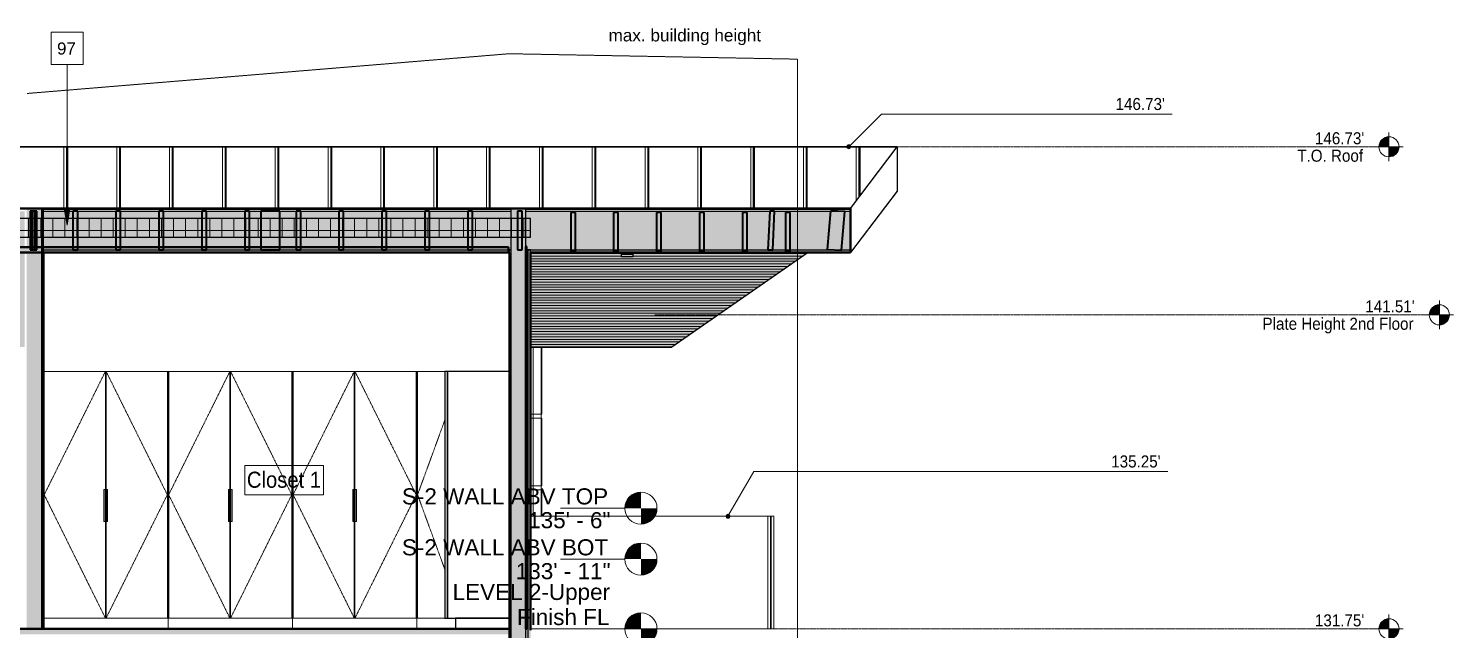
# Model space of a CAD drawing. Header units: inches. Extents: x -675 to 994, y 1246 to 1805.
# Drawn here: x 463 to 994, y 1581 to 1805 of the extents above; entities that cross this region are included whole.
import ezdxf

# ---------------------------------------------------------------- set-up
doc = ezdxf.new("R2010")
doc.units = ezdxf.units.IN
doc.header["$MEASUREMENT"] = 0
for name, pattern in [('ALA - WALL BELOW', [0.28125, 0.1875, -0.09375]), ('Center 1_4_', [0.53125, 0.25, -0.09375, 0.09375, -0.09375]), ('Dash 1_16_', [0.125, 0.0625, -0.0625]), ('Grid Line 1_2_', [0.875, 0.5, -0.125, 0.125, -0.125])]:
    doc.linetypes.add(name, pattern=pattern)
for name, color, linetype, lineweight in [('A-ANNO-KEYN', 231, 'Continuous', 13), ('A-AREA-IDEN', 2, 'Continuous', 13), ('A-CLNG', 13, 'Continuous', 18), ('A-CLNG-PATT', 13, 'Continuous', 50), ('A-DETL', 90, 'Continuous', 13), ('A-DETL-GENF', 92, 'Continuous', 13), ('A-DETL-MEDM', 33, 'Continuous', 25), ('A-FLOR', 192, 'Continuous', 13), ('A-FLOR-LEVL', 51, 'Continuous', 9), ('A-FLOR-PATT', 8, 'Continuous', 50), ('A-GLAZ-CURT', 52, 'Continuous', 13), ('A-GLAZ-CWMG', 51, 'Continuous', 13), ('A-ROOF', 132, 'Continuous', 25), ('A-ROOF-PATT', 132, 'Continuous', 50), ('A-WALL', 113, 'Continuous', 25), ('A-WALL-PATT', 111, 'Continuous', 50), ('G-ANNO-DIMS', 111, 'Continuous', 9), ('G-ANNO-TEXT', 231, 'Continuous', 9), ('I-WALL', 2, 'Continuous', 25), ('Q-CASE', 31, 'Continuous', 18), ('S-BEAM', 12, 'Continuous', 25)]:
    doc.layers.add(name, color=color, linetype=linetype, lineweight=lineweight)
doc.styles.add('Arial', font='arial.ttf', dxfattribs={"height": 4.5})
doc.styles.add('Arial_1', font='arial.ttf', dxfattribs={"width": 0.9, "height": 4.5})
doc.styles.add('Arial_2', font='arial.ttf', dxfattribs={"width": 0.9, "height": 6})
doc.styles.add('Arial_3', font='arial.ttf', dxfattribs={"height": 6})
doc.styles.add('Arial_4', font='arial.ttf', dxfattribs={"height": 4.575342})
pattern_1 = [(90, (5.512, 1730.544), (-19.685, 1e-15), []), (90, (4.134, 1730.544), (-19.685, 1e-15), []), (90, (5.118, 1730.544), (-19.685, 1e-15), []), (90, (5.315, 1730.544), (-19.685, 1e-15), [])]

# ---------------------------------------------------------------- blocks, each defined once
blk = doc.blocks.new('PSL - 5-1_4_ x 14_-3547071-Section F')
at = {"layer": 'S-BEAM', "color": 250, "lineweight": 40}
for p, q in [((762.22, 1737.07), (761.04, 1722.65)), ((767.55, 1736.87), (762.22, 1737.07)), ((766.36, 1722.45), (767.55, 1736.87)), ((761.04, 1722.65), (766.36, 1722.45))]:
    blk.add_line(p, q, dxfattribs=at)
blk = doc.blocks.new('PSL - 7_ x 14_-3865843-Section F')
at = {"layer": 'S-BEAM', "color": 250, "lineweight": 40}
for p, q in [((556.98, 1736.97), (549.98, 1736.97)), ((549.98, 1736.97), (549.98, 1734.3)), ((556.98, 1734.3), (556.98, 1736.97)), ((549.98, 1734.3), (549.98, 1727.3)), ((556.98, 1727.3), (556.98, 1734.3)), ((549.98, 1727.3), (549.98, 1722.54)), ((556.98, 1722.54), (556.98, 1727.3)), ((549.98, 1722.54), (556.98, 1722.54))]:
    blk.add_line(p, q, dxfattribs=at)
blk = doc.blocks.new('Trus_Joist-Weyerhaeuser-Microllam - 1 3_4_ - 14_ Microllam-3615409-Section F')
at = {"layer": 'S-BEAM', "color": 250, "lineweight": 40}
for p, q in [((667.16, 1736.5), (665.41, 1736.5)), ((665.41, 1736.5), (665.41, 1722.07)), ((667.16, 1722.07), (667.16, 1736.5)), ((665.41, 1722.07), (667.16, 1722.07))]:
    blk.add_line(p, q, dxfattribs=at)
blk = doc.blocks.new('Trus_Joist-Weyerhaeuser-Microllam - 1 3_4_ - 14_ Microllam-3617052-Section F')
at = {"layer": 'S-BEAM', "color": 250, "lineweight": 40}
for p, q in [((564.81, 1737.02), (563.06, 1737.02)), ((563.06, 1737.02), (563.06, 1734.3)), ((564.81, 1734.3), (564.81, 1737.02)), ((563.06, 1734.3), (563.06, 1727.3)), ((564.81, 1727.3), (564.81, 1734.3)), ((563.06, 1727.3), (563.06, 1722.59)), ((564.81, 1722.59), (564.81, 1727.3)), ((563.06, 1722.59), (564.81, 1722.59))]:
    blk.add_line(p, q, dxfattribs=at)
blk = doc.blocks.new('Trus_Joist-Weyerhaeuser-Microllam - 1 3_4_ - 14_ Microllam-3618810-Section F')
at = {"layer": 'S-BEAM', "color": 250, "lineweight": 40}
for p, q in [((465.69, 1737.02), (463.94, 1737.02)), ((463.94, 1737.02), (463.94, 1734.3)), ((465.69, 1734.3), (465.69, 1737.02)), ((463.94, 1734.3), (463.94, 1727.3)), ((465.69, 1727.3), (465.69, 1734.3)), ((463.94, 1727.3), (463.94, 1722.59)), ((465.69, 1722.59), (465.69, 1727.3)), ((463.94, 1722.59), (465.69, 1722.59))]:
    blk.add_line(p, q, dxfattribs=at)
blk = doc.blocks.new('Trus_Joist-Weyerhaeuser-Microllam - 1 3_4_ - 14_ Microllam-3737676-Section F')
at = {"layer": 'S-BEAM', "color": 250, "lineweight": 40}
for p, q in [((739.58, 1737.01), (738.91, 1722.58)), ((741.36, 1737), (739.58, 1737.01)), ((740.69, 1722.57), (741.36, 1737)), ((738.91, 1722.58), (740.69, 1722.57))]:
    blk.add_line(p, q, dxfattribs=at)
blk = doc.blocks.new('Trus_Joist-Weyerhaeuser-Microllam - 1 3_4_ - 14_ Microllam-3866016-Section F')
at = {"layer": 'S-BEAM', "color": 250, "lineweight": 40}
for p, q in [((647.35, 1736.97), (645.6, 1736.97)), ((645.6, 1736.97), (645.6, 1734.3)), ((647.35, 1734.3), (647.35, 1736.97)), ((645.6, 1734.3), (645.6, 1727.3)), ((647.35, 1727.3), (647.35, 1734.3)), ((645.6, 1727.3), (645.6, 1722.54)), ((647.35, 1722.54), (647.35, 1727.3)), ((645.6, 1722.54), (647.35, 1722.54))]:
    blk.add_line(p, q, dxfattribs=at)
blk = doc.blocks.new('Trus_Joist-Weyerhaeuser-Microllam - 1 3_4_ - 14_ Microllam-3865720-Section F')
at = {"layer": 'S-BEAM', "color": 250, "lineweight": 40}
for p, q in [((466.47, 1736.97), (464.72, 1736.97)), ((464.72, 1736.97), (464.72, 1734.3)), ((466.47, 1734.3), (466.47, 1736.97)), ((464.72, 1734.3), (464.72, 1727.3)), ((466.47, 1727.3), (466.47, 1734.3)), ((464.72, 1727.3), (464.72, 1722.54)), ((466.47, 1722.54), (466.47, 1727.3)), ((464.72, 1722.54), (466.47, 1722.54))]:
    blk.add_line(p, q, dxfattribs=at)
blk = doc.blocks.new('System Panel - Glazed-3904150-Section F')
at = {"layer": 'A-GLAZ-CURT', "color": 50, "lineweight": 9}
for p, q in [((738.87, 1623.24), (685.16, 1623.24)), ((685.16, 1581.24), (738.87, 1581.24))]:
    blk.add_line(p, q, dxfattribs=at)
at = {"layer": 'A-GLAZ-CURT', "color": 10, "lineweight": 18}
for p, q in [((738.87, 1623.24), (738.87, 1581.24)), ((739.89, 1623.24), (738.87, 1623.24)), ((739.89, 1581.24), (739.89, 1623.24)), ((738.87, 1581.24), (739.89, 1581.24))]:
    blk.add_line(p, q, dxfattribs=at)
blk = doc.blocks.new('System Panel - Glazed-3904222-Section F')
at = {"layer": 'A-GLAZ-CURT', "color": 50, "lineweight": 9}
for p, q in [((685.16, 1623.24), (650.47, 1623.24)), ((650.47, 1581.24), (685.16, 1581.24))]:
    blk.add_line(p, q, dxfattribs=at)
blk = doc.blocks.new('Rectangular Mullion - 1_5_x3_ Mullion-3985522-Section F')
at = {"layer": 'A-GLAZ-CWMG', "color": 50, "lineweight": 9}
for p, q in [((651.47, 1661.33), (650.47, 1661.33)), ((650.47, 1659.83), (651.47, 1659.83))]:
    blk.add_line(p, q, dxfattribs=at)
blk = doc.blocks.new('Rectangular Mullion - 1_5_x3_ Mullion-3904242-Section F')
at = {"layer": 'A-GLAZ-CWMG', "color": 50, "lineweight": 9}
for p, q in [((651.47, 1633.08), (654.47, 1633.08)), ((651.47, 1623.24), (651.47, 1633.08)), ((654.47, 1633.08), (654.47, 1623.24))]:
    blk.add_line(p, q, dxfattribs=at)
blk = doc.blocks.new('Rectangular Mullion - 1_5_x3_ Mullion-3952509-Section F')
at = {"layer": 'A-GLAZ-CWMG', "color": 50, "lineweight": 9}
for p, q in [((651.47, 1661.33), (651.47, 1686.33)), ((654.47, 1686.33), (654.47, 1661.33)), ((654.47, 1661.33), (651.47, 1661.33))]:
    blk.add_line(p, q, dxfattribs=at)
blk = doc.blocks.new('Rectangular Mullion - 1_5_x3_ Mullion-3904249-Section F')
at = {"layer": 'A-GLAZ-CWMG', "color": 50, "lineweight": 9}
for p, q in [((651.47, 1659.83), (654.47, 1659.83)), ((651.47, 1634.58), (651.47, 1659.83)), ((654.47, 1659.83), (654.47, 1634.58)), ((654.47, 1634.58), (651.47, 1634.58))]:
    blk.add_line(p, q, dxfattribs=at)
blk = doc.blocks.new('Rectangular Mullion - 1_5_x3_ Mullion-3904240-Section F')
at = {"layer": 'A-GLAZ-CWMG', "color": 50, "lineweight": 9}
for p, q in [((651.47, 1661.33), (651.47, 1659.83)), ((654.47, 1661.33), (651.47, 1661.33)), ((651.47, 1659.83), (654.47, 1659.83)), ((654.47, 1659.83), (654.47, 1661.33))]:
    blk.add_line(p, q, dxfattribs=at)
blk = doc.blocks.new('Level - Level Head - Circle-34091-Section F')
at = {"layer": 'A-FLOR-LEVL'}
h = blk.add_hatch(color=256, dxfattribs=at)
edge = h.paths.add_edge_path(flags=0)
edge.add_line((691.58, 1581.24), (685.58, 1581.24))
edge.add_arc((691.58, 1581.24), 6, 90, 180, ccw=False)
edge.add_line((691.58, 1587.24), (691.58, 1581.24))
h = blk.add_hatch(color=256, dxfattribs=at)
edge = h.paths.add_edge_path(flags=0)
edge.add_line((691.58, 1575.24), (691.58, 1581.24))
edge.add_line((691.58, 1581.24), (697.58, 1581.24))
edge.add_arc((691.58, 1581.24), 6, -90, 0, ccw=False)
at = {"layer": 'A-FLOR-LEVL', "color": 170, "lineweight": 13}
blk.add_circle((691.58, 1581.24), 6, dxfattribs=at)
blk = doc.blocks.new('STRUCT_rvt-1-Section F')
at = {"layer": 'A-ROOF-PATT', "lineweight": 9}
h = blk.add_hatch(dxfattribs=at)
h.set_pattern_fill('FP_4', color=253, style=0, pattern_type=2)
h.set_pattern_definition(pattern_1)
h.paths.add_polyline_path([(468.35, 1738.02), (769.64, 1738.02), (787.13, 1761), (209.62, 1761), (209.62, 1738.02), (464.63, 1738.02)], flags=0)
at = {"layer": 'A-ROOF-PATT', "lineweight": 25}
h = blk.add_hatch(color=135, dxfattribs=at)
h.paths.add_polyline_path([(461.97, 1737.76), (462.6, 1737.76), (462.6, 1738.02), (209.62, 1738.02), (209.62, 1737.76), (458.15, 1737.76)], flags=0)
h.paths.add_polyline_path([(769.64, 1737.76), (769.64, 1738.02), (648.72, 1738.02), (648.72, 1737.76), (723.71, 1737.76)], flags=0)
h.paths.add_polyline_path([(643.22, 1737.76), (643.22, 1738.02), (468.35, 1738.02), (468.35, 1737.76), (633.03, 1737.76)], flags=0)
at = {"layer": 'A-ROOF-PATT', "lineweight": 9}
h = blk.add_hatch(dxfattribs=at)
h.set_pattern_fill('FP_168', color=253, style=0, pattern_type=2)
h.set_pattern_definition([(0, (0, 1763.108), (0, 0.97), []), (90, (0, 1763.108), (-8, 1.94), [0.97, -6.791]), (90, (16, 1764.078), (-8, 1.94), [0.97, -6.791])])
h.paths.add_polyline_path([(-278.68, 1686.33), (-197.38, 1686.33), (-197.38, 1722.49), (-196.38, 1722.49), (-196.38, 1722.95), (-191.38, 1722.95), (-191.38, 1722.49), (-190.38, 1722.49), (-190.38, 1722.33), (-137.38, 1722.33), (-137.38, 1722.72), (-137.25, 1722.84), (-136.91, 1722.92), (-136.45, 1722.95), (-133.31, 1722.95), (-132.84, 1722.92), (-132.5, 1722.84), (-132.38, 1722.72), (-132.38, 1722.33), (63.05, 1722.33), (63.05, 1723.33), (209.62, 1723.33), (209.62, 1726.33), (-211.55, 1726.33), (-260.81, 1696.97)], flags=0)
h.paths.add_polyline_path([(703.11, 1686.33), (753.95, 1721.53), (650.47, 1721.53), (650.47, 1686.33), (671.9, 1686.33)], flags=0)
h.paths.add_polyline_path([(413.97, 1686.33), (461.97, 1686.33), (461.97, 1721.53), (398.72, 1721.53), (398.72, 1709.33), (413.97, 1709.33), (413.97, 1690.38)], flags=0)
at = {"layer": 'A-ROOF-PATT', "lineweight": 5}
h = blk.add_hatch(color=252, dxfattribs=at)
h.paths.add_polyline_path([(399.86, 1721.53), (461.97, 1721.53), (461.97, 1722.56), (209.62, 1722.56), (209.62, 1721.53), (393.38, 1721.53)], flags=0)
h.paths.add_polyline_path([(769.64, 1721.53), (769.64, 1722.56), (650.47, 1722.56), (650.47, 1721.53), (723.71, 1721.53)], flags=0)
h.paths.add_polyline_path([(642.6, 1721.53), (642.6, 1722.56), (468.97, 1722.56), (468.97, 1721.53), (620.08, 1721.53)], flags=0)
at = {"layer": 'A-WALL-PATT', "lineweight": 5}
blk.add_hatch(color=252, dxfattribs=at).paths.add_polyline_path([(468.35, 1581.24), (468.35, 1738.02), (462.85, 1738.02), (462.85, 1581.24), (464.63, 1581.24)], flags=0)
at = {"layer": 'A-WALL-PATT', "lineweight": 9}
h = blk.add_hatch(dxfattribs=at)
h.set_pattern_fill('FP_167', color=50, style=0, pattern_type=2)
h.set_pattern_definition([(0, (-18.091, 3444.242), (15.36, 3.84), [0.634, -10.886, 0.634, -10.886, -61.44]), (0, (-18.091, 3444.242), (15.36, 3.84), [-23.04, 0.634, -22.406, 0.634, -10.886, -26.88]), (0, (-18.091, 3444.242), (15.36, 3.84), [-57.6, 0.634, -7.046, 0.634, -18.566]), (120, (-12.331, 3446.162), (-11.0055376, 11.38215), [0.634, -10.886, 0.634, -10.886, -61.44]), (120, (-12.331, 3446.162), (-11.0055376, 11.38215), [-23.04, 0.634, -22.406, 0.634, -10.886, -26.88]), (120, (-12.331, 3446.162), (-11.0055376, 11.38215), [-57.6, 0.634, -7.046, 0.634, -18.566]), (240, (-10.411, 3453.842), (-4.3544624, -15.22215), [0.634, -10.886, 0.634, -10.886, -61.44]), (240, (-10.411, 3453.842), (-4.3544624, -15.22215), [-23.04, 0.634, -22.406, 0.634, -10.886, -26.88]), (240, (-10.411, 3453.842), (-4.3544624, -15.22215), [-57.6, 0.634, -7.046, 0.634, -18.566])])
h.paths.add_polyline_path([(468.35, 1581.24), (468.97, 1581.24), (468.97, 1737.76), (468.35, 1737.76), (468.35, 1671.53)], flags=0)
h = blk.add_hatch(dxfattribs=at)
h.set_pattern_fill('FP_165', color=50, style=0, pattern_type=2)
h.set_pattern_definition([(50, (-18.091, 3444.242), (13.77135, -1.20496), [1.44, -15.84]), (355, (-18.091, 3444.242), (-2.66442, 14.44218), [1.152, -12.672]), (100.451, (-16.943, 3444.142), (11.10708, 13.23737), [1.224, -13.462]), (46.184, (-18.091, 3448.082), (20.49128, -3.17785), [2.16, -23.76]), (96.636, (-16.383, 3447.817), (17.94587, 18.70315), [1.836, -20.193]), (351.184, (-18.09, 3448.082), (17.9454, 18.70261), [1.728, -19.008]), (21, (-16.171, 3447.122), (11.46052, -7.730365), [1.44, -15.84]), (326, (-16.171, 3447.122), (4.67135, 13.92315), [1.152, -12.672]), (71.451, (-15.216, 3446.478), (16.13207, 6.19284), [1.224, -13.462]), (37.5, (-18.091, 3444.242), (0.233123, 6.39175), [0.634, -11.885, 0.634, -12.23, -12.72]), (37.5, (-18.091, 3444.242), (0.233123, 6.39175), [-25.382, 0.634, -12.086]), (7.5, (-18.091, 3444.242), (5.05073, 7.57304), [0.634, -6.701, 0.634, -11.597, -4.848]), (7.5, (-18.091, 3444.242), (5.05073, 7.57304), [-19.565, 0.634, -4.214]), (327.5, (-22.373, 3444.242), (10.24958, -0.43289), [0.634, -4.166, 0.634, -14.342, -19.872]), (327.5, (-22.373, 3444.242), (10.24958, -0.43289), [-19.776, 0.634, -19.238]), (317.5, (-24.293, 3444.242), (11.19739, 1.922144), [0.634, -5.606, 0.634, -9.312, -14.112]), (317.5, (-24.293, 3444.242), (11.19739, 1.922144), [-16.186, 0.634, -13.478])])
h.paths.add_polyline_path([(648.6, 1581.24), (649.06, 1581.24), (649.06, 1723.78), (648.6, 1723.78), (648.6, 1600.66)], flags=0)
at = {"layer": 'A-FLOR-LEVL', "linetype": 'Grid Line 1_2_'}
for p, q in [((661.58, 1626.24), (685.58, 1626.24)), ((661.58, 1607.24), (685.58, 1607.24)), ((661.58, 1581.24), (685.58, 1581.24))]:
    blk.add_line(p, q, dxfattribs=at)
at = {"layer": 'A-ROOF', "color": 90, "lineweight": 30}
for p, q in [((787.13, 1761), (209.62, 1761)), ((382.47, 1761), (787.13, 1761)), ((769.64, 1738.02), (787.13, 1761)), ((787.13, 1761), (787.13, 1744.51)), ((787.13, 1761), (787.13, 1744.51)), ((787.13, 1744.51), (769.64, 1721.53)), ((468.35, 1737.76), (468.97, 1737.76)), ((468.97, 1737.76), (643.22, 1737.76)), ((468.97, 1736.99), (643.22, 1736.99)), ((648.72, 1737.76), (769.64, 1737.76)), ((648.72, 1736.99), (769.64, 1736.99)), ((468.97, 1722.56), (642.6, 1722.56)), ((642.6, 1722.56), (643.22, 1722.56)), ((648.72, 1722.56), (649.47, 1722.56)), ((649.47, 1722.56), (650.47, 1722.56)), ((650.47, 1722.56), (769.64, 1722.56)), ((753.95, 1721.53), (703.11, 1686.33)), ((650.47, 1686.33), (703.11, 1686.33))]:
    blk.add_line(p, q, dxfattribs=at)
at = {"layer": 'A-ROOF', "color": 250, "lineweight": 40}
for p, q in [((468.35, 1738.02), (462.85, 1738.02)), ((643.22, 1738.02), (468.35, 1738.02)), ((648.72, 1738.02), (643.22, 1738.02)), ((769.64, 1738.02), (648.72, 1738.02)), ((769.64, 1721.53), (769.64, 1738.02)), ((468.97, 1721.53), (642.6, 1721.53)), ((650.47, 1721.53), (769.64, 1721.53))]:
    blk.add_line(p, q, dxfattribs=at)
at = {"layer": 'A-WALL', "color": 90, "lineweight": 30}
for p, q in [((468.35, 1737.76), (468.35, 1738.02)), ((468.35, 1734.3), (468.35, 1737.76)), ((468.97, 1737.76), (468.35, 1737.76)), ((468.97, 1736.99), (468.97, 1737.76)), ((468.97, 1734.3), (468.97, 1736.99)), ((468.35, 1727.3), (468.35, 1734.3)), ((468.97, 1727.3), (468.97, 1734.3)), ((468.35, 1721.53), (468.35, 1727.3)), ((468.97, 1722.56), (468.97, 1727.3)), ((468.35, 1721.53), (468.35, 1581.24)), ((468.97, 1721.53), (468.97, 1722.56))]:
    blk.add_line(p, q, dxfattribs=at)
at = {"layer": 'A-WALL', "color": 250, "lineweight": 40}
for p, q in [((648.6, 1723.78), (648.6, 1581.24)), ((649.06, 1723.78), (648.6, 1723.78)), ((649.06, 1581.24), (649.06, 1723.78)), ((648.6, 1581.24), (649.06, 1581.24))]:
    blk.add_line(p, q, dxfattribs=at)
at = {"layer": 'I-WALL', "color": 250, "lineweight": 40}
for p, q in [((468.97, 1581.24), (468.97, 1721.53)), ((461.97, 1581.24), (468.97, 1581.24))]:
    blk.add_line(p, q, dxfattribs=at)
at = {"color": 90, "lineweight": 30}
for name, p in [('Trus_Joist-Weyerhaeuser-Microllam - 1 3_4_ - 14_ Microllam-3618810-Section F', (0, 0)), ('Trus_Joist-Weyerhaeuser-Microllam - 1 3_4_ - 14_ Microllam-3865720-Section F', (0, 0)), ('Trus_Joist-Weyerhaeuser-Microllam - 1 3_4_ - 14_ Microllam-3618810-Section F', (16, 0)), ('Trus_Joist-Weyerhaeuser-Microllam - 1 3_4_ - 14_ Microllam-3618810-Section F', (32, 0)), ('Trus_Joist-Weyerhaeuser-Microllam - 1 3_4_ - 14_ Microllam-3618810-Section F', (48, 0)), ('Trus_Joist-Weyerhaeuser-Microllam - 1 3_4_ - 14_ Microllam-3618810-Section F', (64, 0)), ('Trus_Joist-Weyerhaeuser-Microllam - 1 3_4_ - 14_ Microllam-3618810-Section F', (80, 0)), ('PSL - 7_ x 14_-3865843-Section F', (0, 0)), ('Trus_Joist-Weyerhaeuser-Microllam - 1 3_4_ - 14_ Microllam-3617052-Section F', (0, 0)), ('Trus_Joist-Weyerhaeuser-Microllam - 1 3_4_ - 14_ Microllam-3617052-Section F', (16, 0)), ('Trus_Joist-Weyerhaeuser-Microllam - 1 3_4_ - 14_ Microllam-3617052-Section F', (32, 0)), ('Trus_Joist-Weyerhaeuser-Microllam - 1 3_4_ - 14_ Microllam-3617052-Section F', (48, 0)), ('Trus_Joist-Weyerhaeuser-Microllam - 1 3_4_ - 14_ Microllam-3617052-Section F', (64, 0)), ('Trus_Joist-Weyerhaeuser-Microllam - 1 3_4_ - 14_ Microllam-3866016-Section F', (0, 0)), ('Trus_Joist-Weyerhaeuser-Microllam - 1 3_4_ - 14_ Microllam-3737676-Section F', (0, 0)), ('PSL - 5-1_4_ x 14_-3547071-Section F', (0, 0)), ('Trus_Joist-Weyerhaeuser-Microllam - 1 3_4_ - 14_ Microllam-3615409-Section F', (0, 0)), ('Trus_Joist-Weyerhaeuser-Microllam - 1 3_4_ - 14_ Microllam-3615409-Section F', (16, 0)), ('Trus_Joist-Weyerhaeuser-Microllam - 1 3_4_ - 14_ Microllam-3615409-Section F', (32, 0)), ('Trus_Joist-Weyerhaeuser-Microllam - 1 3_4_ - 14_ Microllam-3615409-Section F', (48, 0)), ('Trus_Joist-Weyerhaeuser-Microllam - 1 3_4_ - 14_ Microllam-3615409-Section F', (64, 0)), ('Trus_Joist-Weyerhaeuser-Microllam - 1 3_4_ - 14_ Microllam-3615409-Section F', (80, 0)), ('Rectangular Mullion - 1_5_x3_ Mullion-3952509-Section F', (0, 0)), ('Rectangular Mullion - 1_5_x3_ Mullion-3985522-Section F', (0, 0)), ('Rectangular Mullion - 1_5_x3_ Mullion-3904240-Section F', (0, 0)), ('Rectangular Mullion - 1_5_x3_ Mullion-3904249-Section F', (0, 0)), ('Rectangular Mullion - 1_5_x3_ Mullion-3985522-Section F', (0, -26.75)), ('Rectangular Mullion - 1_5_x3_ Mullion-3904240-Section F', (0, -26.75)), ('Rectangular Mullion - 1_5_x3_ Mullion-3904242-Section F', (0, 0)), ('System Panel - Glazed-3904222-Section F', (0, 0)), ('System Panel - Glazed-3904150-Section F', (0, 0))]:
    blk.add_blockref(name, p, dxfattribs=at)
at = {"color": 210, "lineweight": 5}
for p in [(0, 45), (0, 26), (0, 0)]:
    blk.add_blockref('Level - Level Head - Circle-34091-Section F', p, dxfattribs=at)
at = {"layer": 'A-FLOR-LEVL', "char_height": 6, "attachment_point": 1, "style": 'Arial_3'}
for s, insert, width in [('S-2 WALL ABV TOP', (602.52, 1633.64), 93.7785), ('135\' - 6"', (649.57, 1624.76), 37.1175), ('S-2 WALL ABV BOT', (602.52, 1614.64), 93.7785), ('133\' - 11"', (644.95, 1605.76), 42.723), ('LEVEL 2-Upper', (621.4, 1598.01), 70.902), ('Finish FL', (645.4, 1588.64), 41.814)]:
    blk.add_mtext(s, dxfattribs=dict(at, insert=insert, width=width))
blk = doc.blocks.new('Basic Cabinet Double Door1 - Basic Cabinet 2-5787745-Section F')
at = {"layer": 'Q-CASE', "lineweight": 25}
for p, q in [((619.47, 1677.24), (618.47, 1677.24)), ((618.47, 1677.24), (618.47, 1585.24)), ((642.47, 1677.24), (619.47, 1677.24)), ((619.47, 1677.24), (619.47, 1585.24)), ((619.47, 1585.24), (619.47, 1677.24)), ((642.47, 1585.24), (642.47, 1677.24)), ((618.47, 1585.24), (619.47, 1585.24)), ((619.47, 1585.24), (642.47, 1585.24)), ((642.47, 1585.24), (622.47, 1585.24)), ((622.47, 1585.24), (622.47, 1581.24)), ((642.47, 1581.24), (642.47, 1585.24)), ((622.47, 1581.24), (642.47, 1581.24))]:
    blk.add_line(p, q, dxfattribs=at)
blk = doc.blocks.new('System Panel - Glazed-6023437-Section F')
at = {"layer": 'A-GLAZ-CURT'}
blk.add_hatch(color=256, dxfattribs=at).paths.add_polyline_path([(740.15, 1581.24), (740.15, 1623.24), (739.89, 1623.24), (739.89, 1581.24)], flags=0)
for p, q in [((740.15, 1623.24), (739.89, 1623.24)), ((739.89, 1581.24), (740.15, 1581.24))]:
    blk.add_line(p, q, dxfattribs=at)
at = {"layer": 'A-GLAZ-CURT', "lineweight": 18}
for p, q in [((740.15, 1623.24), (740.15, 1581.24)), ((741.16, 1623.24), (740.15, 1623.24)), ((741.16, 1581.24), (741.16, 1623.24)), ((740.15, 1581.24), (741.16, 1581.24))]:
    blk.add_line(p, q, dxfattribs=at)
blk = doc.blocks.new('Basic Cabinet Double Door1 - Basic Cabinet 2-5575632-Section F')
at = {"layer": 'Q-CASE'}
for p, q in [((608.1, 1677.24), (608.1, 1585.24)), ((608.35, 1677.24), (608.1, 1677.24)), ((608.35, 1677.24), (608.35, 1585.24)), ((618.47, 1677.24), (608.35, 1677.24)), ((608.35, 1585.24), (608.1, 1585.24)), ((608.1, 1581.24), (608.1, 1585.24)), ((618.47, 1585.24), (608.35, 1585.24))]:
    blk.add_line(p, q, dxfattribs=at)
at = {"layer": 'Q-CASE', "linetype": 'Dash 1_16_', "lineweight": 13}
for p, q in [((618.47, 1658.94), (608.35, 1631.24)), ((608.35, 1631.24), (618.47, 1603.54))]:
    blk.add_line(p, q, dxfattribs=at)
blk = doc.blocks.new('Basic Cabinet Double Door1 - Basic Cabinet 2-5529701-Section F')
at = {"layer": 'Q-CASE'}
for p, q in [((561.72, 1585.24), (561.72, 1677.24)), ((561.97, 1677.24), (561.72, 1677.24)), ((561.97, 1585.24), (561.97, 1677.24)), ((584.78, 1677.24), (561.97, 1677.24)), ((584.78, 1677.24), (584.78, 1585.24)), ((585.03, 1677.24), (584.78, 1677.24)), ((584.78, 1585.24), (584.78, 1677.24)), ((585.03, 1585.24), (585.03, 1677.24)), ((607.85, 1677.24), (585.03, 1677.24)), ((608.1, 1677.24), (607.85, 1677.24)), ((607.85, 1585.24), (607.85, 1677.24)), ((608.1, 1585.24), (608.1, 1677.24)), ((561.97, 1585.24), (561.72, 1585.24)), ((561.72, 1585.24), (561.72, 1581.24)), ((584.78, 1585.24), (561.97, 1585.24)), ((585.03, 1585.24), (584.78, 1585.24)), ((607.85, 1585.24), (585.03, 1585.24)), ((608.1, 1585.24), (607.85, 1585.24)), ((608.1, 1585.24), (608.1, 1581.24))]:
    blk.add_line(p, q, dxfattribs=at)
at = {"layer": 'Q-CASE', "linetype": 'Dash 1_16_', "lineweight": 13}
for p, q in [((584.78, 1677.24), (561.97, 1631.24)), ((585.03, 1677.24), (607.85, 1631.24)), ((561.97, 1631.24), (584.78, 1585.24)), ((607.85, 1631.24), (585.03, 1585.24))]:
    blk.add_line(p, q, dxfattribs=at)
at = {"layer": 'Q-CASE', "lineweight": 13}
for p, q in [((584.24, 1633.24), (584.66, 1633.24)), ((584.24, 1621.24), (584.24, 1633.24)), ((584.66, 1621.24), (584.66, 1633.24)), ((585.16, 1633.24), (585.58, 1633.24)), ((585.16, 1633.24), (585.16, 1621.24)), ((585.58, 1633.24), (585.58, 1621.24)), ((584.66, 1621.24), (584.24, 1621.24)), ((585.58, 1621.24), (585.16, 1621.24))]:
    blk.add_line(p, q, dxfattribs=at)
blk = doc.blocks.new('Basic Cabinet Double Door1 - Basic Cabinet 2-5529700-Section F')
at = {"layer": 'Q-CASE'}
for p, q in [((515.35, 1677.24), (515.35, 1585.24)), ((515.6, 1677.24), (515.35, 1677.24)), ((515.6, 1677.24), (515.6, 1585.24)), ((538.41, 1677.24), (515.6, 1677.24)), ((538.66, 1677.24), (538.41, 1677.24)), ((538.41, 1677.24), (538.41, 1585.24)), ((538.66, 1677.24), (538.66, 1585.24)), ((538.66, 1677.24), (538.66, 1585.24)), ((561.47, 1677.24), (538.66, 1677.24)), ((561.72, 1677.24), (561.47, 1677.24)), ((561.47, 1677.24), (561.47, 1585.24)), ((561.72, 1677.24), (561.72, 1585.24)), ((515.6, 1585.24), (515.35, 1585.24)), ((515.35, 1581.24), (515.35, 1585.24)), ((538.41, 1585.24), (515.6, 1585.24)), ((538.66, 1585.24), (538.41, 1585.24)), ((561.47, 1585.24), (538.66, 1585.24)), ((561.72, 1585.24), (561.47, 1585.24)), ((561.72, 1581.24), (561.72, 1585.24))]:
    blk.add_line(p, q, dxfattribs=at)
at = {"layer": 'Q-CASE', "linetype": 'Dash 1_16_', "lineweight": 13}
for p, q in [((538.41, 1677.24), (515.6, 1631.24)), ((538.66, 1677.24), (561.47, 1631.24)), ((515.6, 1631.24), (538.41, 1585.24)), ((561.47, 1631.24), (538.66, 1585.24))]:
    blk.add_line(p, q, dxfattribs=at)
at = {"layer": 'Q-CASE', "lineweight": 13}
for p, q in [((537.86, 1633.24), (538.28, 1633.24)), ((537.86, 1621.24), (537.86, 1633.24)), ((538.28, 1621.24), (538.28, 1633.24)), ((538.78, 1633.24), (539.2, 1633.24)), ((538.78, 1633.24), (538.78, 1621.24)), ((539.2, 1633.24), (539.2, 1621.24)), ((538.28, 1621.24), (537.86, 1621.24)), ((539.2, 1621.24), (538.78, 1621.24))]:
    blk.add_line(p, q, dxfattribs=at)
blk = doc.blocks.new('Basic Cabinet Double Door1 - Basic Cabinet 2-V10-Section F')
at = {"layer": 'Q-CASE'}
for p, q in [((469.22, 1677.24), (468.97, 1677.24)), ((469.22, 1585.24), (469.22, 1677.24)), ((492.03, 1677.24), (469.22, 1677.24)), ((492.03, 1677.24), (492.03, 1585.24)), ((492.28, 1677.24), (492.03, 1677.24)), ((492.03, 1585.24), (492.03, 1677.24)), ((492.28, 1585.24), (492.28, 1677.24)), ((515.1, 1677.24), (492.28, 1677.24)), ((515.35, 1677.24), (515.1, 1677.24)), ((515.1, 1585.24), (515.1, 1677.24)), ((515.35, 1585.24), (515.35, 1677.24)), ((469.22, 1585.24), (468.97, 1585.24)), ((492.03, 1585.24), (469.22, 1585.24)), ((492.28, 1585.24), (492.03, 1585.24)), ((515.1, 1585.24), (492.28, 1585.24)), ((515.35, 1585.24), (515.1, 1585.24)), ((515.35, 1585.24), (515.35, 1581.24))]:
    blk.add_line(p, q, dxfattribs=at)
at = {"layer": 'Q-CASE', "linetype": 'Dash 1_16_', "lineweight": 13}
for p, q in [((492.03, 1677.24), (469.22, 1631.24)), ((492.28, 1677.24), (515.1, 1631.24)), ((469.22, 1631.24), (492.03, 1585.24)), ((515.1, 1631.24), (492.28, 1585.24))]:
    blk.add_line(p, q, dxfattribs=at)
at = {"layer": 'Q-CASE', "lineweight": 13}
for p, q in [((491.49, 1633.24), (491.91, 1633.24)), ((491.49, 1621.24), (491.49, 1633.24)), ((491.91, 1621.24), (491.91, 1633.24)), ((492.41, 1633.24), (492.83, 1633.24)), ((492.41, 1633.24), (492.41, 1621.24)), ((492.83, 1633.24), (492.83, 1621.24)), ((491.91, 1621.24), (491.49, 1621.24)), ((492.83, 1621.24), (492.41, 1621.24))]:
    blk.add_line(p, q, dxfattribs=at)
blk = doc.blocks.new('System Panel - Glazed-6011234-Section F')
at = {"layer": 'A-GLAZ-CURT'}
blk.add_hatch(color=256, dxfattribs=at).paths.add_polyline_path([(654.47, 1623.24), (654.72, 1623.24), (654.72, 1633.08), (654.47, 1633.08)], flags=0)
for q in [(654.47, 1633.08), (654.72, 1623.24)]:
    blk.add_line((654.72, 1633.08), q, dxfattribs=at)
blk = doc.blocks.new('System Panel - Glazed-6023963-Section F')
at = {"layer": 'A-GLAZ-CURT'}
for points in [[(654.47, 1686.16), (654.72, 1686.16), (654.72, 1686.33), (654.47, 1686.33)], [(654.72, 1661.33), (654.72, 1686.16), (654.47, 1686.16), (654.47, 1661.33)]]:
    blk.add_hatch(color=256, dxfattribs=at).paths.add_polyline_path(points, flags=0)
for p, q in [((654.72, 1686.16), (654.47, 1686.16)), ((654.72, 1686.33), (654.72, 1686.16)), ((654.72, 1686.16), (654.72, 1661.33)), ((654.72, 1661.33), (654.47, 1661.33))]:
    blk.add_line(p, q, dxfattribs=at)
blk = doc.blocks.new('System Panel - Glazed-6011237-Section F')
at = {"layer": 'A-GLAZ-CURT'}
blk.add_hatch(color=256, dxfattribs=at).paths.add_polyline_path([(654.72, 1634.58), (654.72, 1659.83), (654.47, 1659.83), (654.47, 1634.58)], flags=0)
for p, q in [((654.72, 1659.83), (654.47, 1659.83)), ((654.72, 1659.83), (654.72, 1634.58)), ((654.72, 1634.58), (654.47, 1634.58))]:
    blk.add_line(p, q, dxfattribs=at)
blk = doc.blocks.new('Rigid Insulation-Section - 7__-6074587-Section F')
at = {"layer": 'A-DETL-GENF'}
h = blk.add_hatch(dxfattribs=at)
h.set_pattern_fill('FP_176', color=256, style=0, pattern_type=2)
h.set_pattern_definition([(0, (-18.091, 3444.242), (0, 4.5), []), (90, (-18.091, 3444.242), (-4.5, 3e-16), [])])
h.paths.add_polyline_path([(650.47, 1727.3), (650.47, 1734.3), (238.47, 1734.3), (238.47, 1727.3), (645.99, 1727.3)], flags=0)
at = {"layer": 'A-DETL-MEDM'}
for p, q in [((650.47, 1734.3), (238.47, 1734.3)), ((238.47, 1734.3), (238.47, 1727.3)), ((650.47, 1727.3), (650.47, 1734.3)), ((238.47, 1727.3), (650.47, 1727.3))]:
    blk.add_line(p, q, dxfattribs=at)
blk = doc.blocks.new('Level - ALA - Level Head - Circle-211356-Section F')
at = {"layer": 'A-FLOR-LEVL'}
h = blk.add_hatch(color=256, dxfattribs=at)
edge = h.paths.add_edge_path(flags=0)
edge.add_line((970.36, 1440.24), (966.61, 1440.24))
edge.add_arc((970.36, 1440.24), 3.75, 90, 180, ccw=False)
edge.add_line((970.36, 1443.99), (970.36, 1440.24))
h = blk.add_hatch(color=256, dxfattribs=at)
edge = h.paths.add_edge_path(flags=0)
edge.add_line((970.36, 1436.49), (970.36, 1440.24))
edge.add_line((970.36, 1440.24), (974.11, 1440.24))
edge.add_arc((970.36, 1440.24), 3.75, -90, 0, ccw=False)
at = {"layer": 'A-FLOR-LEVL', "lineweight": 13}
for q in [(970.36, 1445.6), (965.08, 1440.24), (975.63, 1440.24), (970.36, 1434.88)]:
    blk.add_line((970.36, 1440.24), q, dxfattribs=at)
blk.add_circle((970.36, 1440.24), 3.75, dxfattribs=at)
blk = doc.blocks.new('ALA - KEYNOTE TAG square - ALA - KEYNOTE TAG square-5793535-Section F')
at = {"layer": 'A-ANNO-KEYN'}
for p, q in [((-76.79, 1599.49), (-76.79, 1611.49)), ((-76.79, 1611.49), (-64.79, 1611.49)), ((-64.79, 1611.49), (-64.79, 1599.49)), ((-64.79, 1599.49), (-76.79, 1599.49))]:
    blk.add_line(p, q, dxfattribs=at)

msp = doc.modelspace()

# ---------------------------------------------------------------- hatches: boundary and pattern name
at = {"layer": 'A-ANNO-KEYN'}
msp.add_hatch(color=256, dxfattribs=at).paths.add_polyline_path([(477.764, 1731.815), (478.822, 1737.815), (476.706, 1737.815)], flags=0)
at = {"layer": 'A-CLNG-PATT', "lineweight": 18}
msp.add_hatch(color=256, dxfattribs=at).paths.add_polyline_path([(642.22, 1721.528), (642.22, 1723.59), (242.47, 1723.59), (242.47, 1721.528), (620.078, 1721.528)], flags=0)
at = {"layer": 'A-FLOR-PATT', "lineweight": 13}
msp.add_hatch(color=256, dxfattribs=at).paths.add_polyline_path([(620.078, 1579.24), (642.595, 1579.24), (642.595, 1581.24), (394.47, 1581.24), (394.47, 1579.24), (568.261, 1579.24)], flags=0)
at = {"layer": 'A-ROOF-PATT', "lineweight": 13}
h = msp.add_hatch(dxfattribs=at)
h.set_pattern_fill('FP_4', color=256, style=0, pattern_type=2)
h.set_pattern_definition(pattern_1)
h.paths.add_polyline_path([(468.22, 1738.021), (769.636, 1738.021), (787.135, 1761), (209.625, 1761), (209.625, 1738.021), (464.627, 1738.021)], flags=0)
at = {"layer": 'A-ROOF-PATT', "lineweight": 25}
h = msp.add_hatch(color=256, dxfattribs=at)
h.paths.add_polyline_path([(462.595, 1737.763), (462.72, 1737.763), (462.72, 1738.021), (209.625, 1738.021), (209.625, 1737.763), (461.97, 1737.763)], flags=0)
h.paths.add_polyline_path([(769.636, 1737.763), (769.636, 1738.021), (648.72, 1738.021), (648.72, 1737.763), (723.713, 1737.763)], flags=0)
h.paths.add_polyline_path([(643.22, 1737.763), (643.22, 1738.021), (468.22, 1738.021), (468.22, 1737.763), (633.032, 1737.763)], flags=0)
at = {"layer": 'A-ROOF-PATT', "lineweight": 5}
h = msp.add_hatch(color=256, dxfattribs=at)
h.paths.add_polyline_path([(769.636, 1722.559), (769.636, 1736.99), (648.72, 1736.99), (648.72, 1722.559), (723.713, 1722.559)], flags=0)
h.paths.add_polyline_path([(231.45, 1722.559), (461.97, 1722.559), (461.97, 1736.99), (209.625, 1736.99), (209.625, 1722.559)], flags=0)
h.paths.add_polyline_path([(643.22, 1722.559), (643.22, 1736.99), (468.97, 1736.99), (468.97, 1722.559), (642.595, 1722.559)], flags=0)
at = {"layer": 'A-ROOF-PATT', "lineweight": 13}
h = msp.add_hatch(dxfattribs=at)
h.set_pattern_fill('FP_3', color=256, style=0, pattern_type=2)
h.set_pattern_definition([(0, (0, 1762.914), (0, 0.97), [])])
h.paths.add_polyline_path([(-278.678, 1686.33), (-197.375, 1686.33), (-197.375, 1722.488), (-196.375, 1722.488), (-196.375, 1722.955), (-191.375, 1722.955), (-191.375, 1722.488), (-190.375, 1722.488), (-190.375, 1722.33), (-137.375, 1722.33), (-137.375, 1722.722), (-137.251, 1722.839), (-136.91, 1722.924), (-136.445, 1722.955), (-133.305, 1722.955), (-132.84, 1722.924), (-132.5, 1722.839), (-132.375, 1722.722), (-132.375, 1722.33), (63.047, 1722.33), (63.047, 1723.33), (209.625, 1723.33), (209.625, 1726.33), (-211.546, 1726.33), (-260.813, 1696.975)], flags=0)
h.paths.add_polyline_path([(650.47, 1686.33), (703.114, 1686.33), (753.948, 1721.528), (650.47, 1721.528), (650.47, 1692.672)], flags=0)
h.paths.add_polyline_path([(440.07, 1696.26), (440.07, 1697.279), (435.87, 1697.279), (435.87, 1696.26), (438.718, 1696.26)], flags=0)
h.paths.add_polyline_path([(435.87, 1709.964), (440.07, 1709.964), (440.07, 1710.982), (435.87, 1710.982)], flags=0)
h.paths.add_polyline_path([(688.57, 1719.973), (684.37, 1719.973), (684.37, 1720.992), (688.57, 1720.992)], flags=0)
h.paths.add_polyline_path([(398.72, 1721.33), (399.47, 1721.33), (399.47, 1721.528), (398.72, 1721.528)], flags=0)
at = {"layer": 'A-ROOF-PATT', "lineweight": 5}
h = msp.add_hatch(color=256, dxfattribs=at)
h.paths.add_polyline_path([(399.855, 1721.528), (461.97, 1721.528), (461.97, 1722.559), (209.625, 1722.559), (209.625, 1721.528), (393.378, 1721.528)], flags=0)
h.paths.add_polyline_path([(769.636, 1721.528), (769.636, 1722.559), (650.47, 1722.559), (650.47, 1721.528), (723.713, 1721.528)], flags=0)
h.paths.add_polyline_path([(642.595, 1721.528), (642.595, 1722.559), (468.97, 1722.559), (468.97, 1721.528), (620.078, 1721.528)], flags=0)
at = {"layer": 'A-WALL-PATT', "lineweight": 5}
for points in [[(468.22, 1581.24), (468.22, 1738.021), (462.72, 1738.021), (462.72, 1581.24), (464.627, 1581.24)], [(468.345, 1581.24), (468.97, 1581.24), (468.97, 1737.763), (468.345, 1737.763), (468.345, 1671.53)], [(643.22, 1557.24), (648.72, 1557.24), (648.72, 1738.021), (643.22, 1738.021), (643.22, 1565.226)], [(648.72, 1557.24), (649.47, 1557.24), (649.47, 1722.559), (648.72, 1722.559), (648.72, 1565.226)], [(649.47, 1557.24), (650.47, 1557.24), (650.47, 1722.559), (649.47, 1722.559), (649.47, 1565.226)]]:
    msp.add_hatch(color=256, dxfattribs=at).paths.add_polyline_path(points, flags=0)
at = {"layer": 'A-WALL-PATT', "lineweight": 25}
msp.add_hatch(color=256, dxfattribs=at).paths.add_polyline_path([(642.595, 1557.24), (643.22, 1557.24), (643.22, 1722.559), (642.595, 1722.559), (642.595, 1565.226)], flags=0)
at = {"layer": 'G-ANNO-DIMS'}
h = msp.add_hatch(color=256, dxfattribs=at)
edge = h.paths.add_edge_path(flags=0)
edge.add_arc((769.056, 1761), 0.75, 0, 360)
h = msp.add_hatch(color=256, dxfattribs=at)
edge = h.paths.add_edge_path(flags=0)
edge.add_arc((724.039, 1623.24), 0.75, 0, 360)

# ---------------------------------------------------------------- linework, layer by layer
at = {"layer": 'A-ANNO-KEYN'}
for p, q in [((477.764, 1745.301), (477.764, 1791.694)), ((477.764, 1731.815), (477.764, 1745.301)), ((478.822, 1737.815), (476.706, 1737.815)), ((476.706, 1737.815), (477.764, 1731.815)), ((477.764, 1731.815), (478.822, 1737.815))]:
    msp.add_line(p, q, dxfattribs=at)
at = {"layer": 'A-AREA-IDEN', "lineweight": 20, "flags": 128}
msp.add_lwpolyline([(543.99, 1642.097), (573.281, 1642.097), (573.281, 1631.224), (543.99, 1631.224)], close=True, dxfattribs=at)
at = {"layer": 'A-CLNG', "lineweight": 50}
for p, q in [((642.22, 1723.59), (242.47, 1723.59)), ((242.47, 1721.528), (642.22, 1721.528)), ((642.22, 1721.528), (642.22, 1723.59))]:
    msp.add_line(p, q, dxfattribs=at)
at = {"layer": 'A-DETL', "linetype": 'ALA - WALL BELOW', "lineweight": 18}
for p, q in [((462.82, 1780.877), (642.47, 1795.696)), ((642.47, 1795.696), (749.97, 1793.676)), ((749.97, 1440.159), (749.97, 1793.676))]:
    msp.add_line(p, q, dxfattribs=at)
at = {"layer": 'A-FLOR', "lineweight": 50}
msp.add_line((642.595, 1581.24), (394.47, 1581.24), dxfattribs=at)
at = {"layer": 'A-FLOR-LEVL', "linetype": 'Center 1_4_', "lineweight": 20}
for p, q in [((696.807, 1761), (966.607, 1761)), ((696.807, 1698.33), (985.387, 1698.33)), ((696.807, 1581.24), (966.607, 1581.24))]:
    msp.add_line(p, q, dxfattribs=at)
at = {"layer": 'A-ROOF'}
for p, q in [((787.135, 1761), (209.625, 1761)), ((769.636, 1738.021), (787.135, 1761)), ((787.135, 1761), (787.135, 1744.508)), ((787.135, 1744.508), (769.636, 1721.528)), ((468.22, 1737.763), (643.22, 1737.763)), ((468.97, 1736.99), (643.22, 1736.99)), ((648.72, 1737.763), (769.636, 1737.763)), ((648.72, 1736.99), (769.636, 1736.99)), ((468.97, 1722.559), (642.595, 1722.559)), ((650.47, 1722.559), (769.636, 1722.559)), ((684.37, 1720.992), (688.57, 1720.992)), ((684.37, 1719.973), (684.37, 1720.992)), ((688.57, 1720.992), (688.57, 1719.973)), ((753.948, 1721.528), (703.114, 1686.33)), ((688.57, 1719.973), (684.37, 1719.973)), ((703.114, 1686.33), (650.47, 1686.33))]:
    msp.add_line(p, q, dxfattribs=at)
at = {"layer": 'A-ROOF', "lineweight": 50}
for p, q in [((769.636, 1738.021), (209.625, 1738.021)), ((769.636, 1721.528), (769.636, 1738.021)), ((642.22, 1721.528), (642.595, 1721.528)), ((650.47, 1721.528), (769.636, 1721.528))]:
    msp.add_line(p, q, dxfattribs=at)
at = {"layer": 'A-WALL'}
for p, q in [((468.22, 1738.021), (468.22, 1581.24)), ((468.345, 1737.763), (468.345, 1581.24)), ((468.97, 1721.528), (468.97, 1737.763)), ((643.22, 1557.24), (643.22, 1738.021)), ((648.72, 1557.24), (648.72, 1738.021)), ((643.22, 1722.559), (642.595, 1722.559)), ((642.595, 1721.528), (642.595, 1722.559)), ((650.47, 1722.559), (648.72, 1722.559)), ((649.47, 1722.559), (649.47, 1557.24)), ((650.47, 1721.528), (650.47, 1722.559))]:
    msp.add_line(p, q, dxfattribs=at)
at = {"layer": 'A-WALL', "lineweight": 50}
for p, q in [((642.595, 1721.528), (642.595, 1557.24)), ((650.47, 1580.74), (650.47, 1721.528))]:
    msp.add_line(p, q, dxfattribs=at)
at = {"layer": 'G-ANNO-DIMS'}
for p, q in [((769.056, 1761), (781.204, 1773.148)), ((781.204, 1773.148), (889.59, 1773.148)), ((724.039, 1623.24), (733.632, 1639.856)), ((733.632, 1639.856), (887.979, 1639.856))]:
    msp.add_line(p, q, dxfattribs=at)
for centre in [(769.056, 1761), (724.039, 1623.24)]:
    msp.add_circle(centre, 0.75, dxfattribs=at)
at = {"layer": 'I-WALL', "lineweight": 50}
msp.add_line((468.97, 1581.24), (468.97, 1721.528), dxfattribs=at)

# ---------------------------------------------------------------- block references
at = {"lineweight": 5}
msp.add_blockref('STRUCT_rvt-1-Section F', (0, 0), dxfattribs=at)
at = {"layer": 'A-ANNO-KEYN'}
msp.add_blockref('ALA - KEYNOTE TAG square - ALA - KEYNOTE TAG square-5793535-Section F', (548.55, 192.202), dxfattribs=at)
at = {"layer": 'A-DETL-GENF'}
msp.add_blockref('Rigid Insulation-Section - 7__-6074587-Section F', (0, 0), dxfattribs=at)
at = {"layer": 'A-FLOR-LEVL', "lineweight": 13}
for p in [(0, 320.76), (18.78, 258.09), (0, 141)]:
    msp.add_blockref('Level - ALA - Level Head - Circle-211356-Section F', p, dxfattribs=at)
at = {"layer": 'A-GLAZ-CURT'}
for name in ['System Panel - Glazed-6023963-Section F', 'System Panel - Glazed-6011237-Section F', 'System Panel - Glazed-6011234-Section F', 'System Panel - Glazed-6023437-Section F']:
    msp.add_blockref(name, (0, 0), dxfattribs=at)
at = {"layer": 'Q-CASE'}
for name in ['Basic Cabinet Double Door1 - Basic Cabinet 2-V10-Section F', 'Basic Cabinet Double Door1 - Basic Cabinet 2-5529700-Section F', 'Basic Cabinet Double Door1 - Basic Cabinet 2-5529701-Section F', 'Basic Cabinet Double Door1 - Basic Cabinet 2-5575632-Section F']:
    msp.add_blockref(name, (0, 0), dxfattribs=at)
at = {"layer": 'Q-CASE', "linetype": 'Dash 1_16_', "lineweight": 13}
msp.add_blockref('Basic Cabinet Double Door1 - Basic Cabinet 2-5787745-Section F', (0, 0), dxfattribs=at)

# ---------------------------------------------------------------- texts
at = {"layer": 'A-ANNO-KEYN', "lineweight": 9, "insert": (474, 1799.895), "char_height": 4.5, "width": 8.484, "attachment_point": 1, "style": 'Arial'}
msp.add_mtext('97', dxfattribs=at)
at = {"layer": 'A-AREA-IDEN', "lineweight": 20, "insert": (544.74, 1639.847), "char_height": 6, "width": 33.5421, "attachment_point": 1, "style": 'Arial_2'}
msp.add_mtext('Closet 1', dxfattribs=at)
at = {"layer": 'A-FLOR-LEVL', "char_height": 4.5, "attachment_point": 1, "style": 'Arial_1'}
for s, insert, width in [("146.73'", (942.773, 1766.421), 22.3614), ('T.O. Roof', (936.186, 1759.93), 29.997), ("141.51'", (961.552, 1703.751), 22.3614), ('Plate Height 2nd Floor', (923.229, 1697.26), 68.4477), ("131.75'", (942.773, 1586.661), 22.3614)]:
    msp.add_mtext(s, dxfattribs=dict(at, insert=insert, width=width))
at = {"layer": 'G-ANNO-DIMS', "char_height": 4.5, "width": 21.87202, "attachment_point": 1, "line_spacing_factor": 0.941778, "style": 'Arial_1'}
for s, insert in [("146.73'", (868.477, 1779.202)), ("135.25'", (866.865, 1645.91))]:
    msp.add_mtext(s, dxfattribs=dict(at, insert=insert))
at = {"layer": 'G-ANNO-TEXT', "color": 7, "insert": (679.517, 1804.869), "char_height": 4.57534, "width": 68.0235, "attachment_point": 1, "style": 'Arial_4'}
msp.add_mtext('max. building height', dxfattribs=at)

doc.saveas('drawing.dxf')
